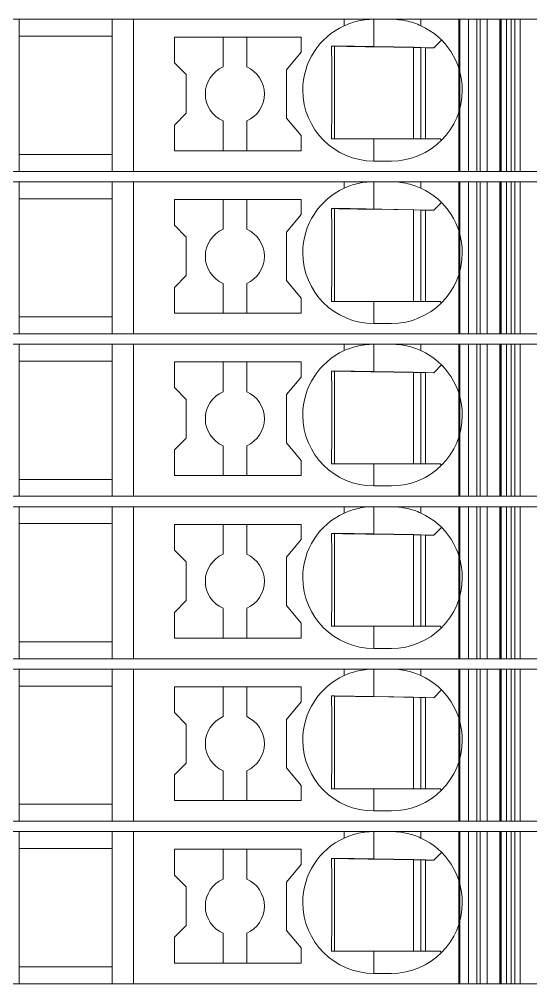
# Model space of a CAD drawing. Header units: millimetres. Extents: x 0 to 1680, y 0 to 1188.
# Drawn here: x 877.05 to 894.37, y 335.85 to 368.5 of the extents above; entities that cross this region are included whole.
import ezdxf
from ezdxf.enums import TextEntityAlignment as Align

# ---------------------------------------------------------------- set-up
doc = ezdxf.new("R2010")
doc.units = ezdxf.units.MM
for name, color, linetype, lineweight in [('EPLAN309', 5, 'Continuous', 5), ('EPLAN493', 5, 'Continuous', 5), ('MAIN-1', 7, 'Continuous', 5), ('MAIN-2', 7, 'Continuous', 5)]:
    doc.layers.add(name, color=color, linetype=linetype, lineweight=lineweight)
doc.styles.add('Tahoma', font='')
doc.styles.get('Tahoma').set_extended_font_data('Tahoma')

# ---------------------------------------------------------------- blocks, each defined once
blk = doc.blocks.new('EPLSYM_LibrarySPECIAL_Symbol12_Variant0_Placement8_6')
at = {"layer": 'EPLAN309', "lineweight": 13, "ltscale": 16}
blk.add_lwpolyline([(0, -5.15), (68.15, -5.15), (68.15, 0), (0, 0)], close=True, dxfattribs=at)
at = {"layer": 'EPLAN493', "color": 5, "style": 'Tahoma'}
blk.add_attdef('17_20450', text='', height=2.3478, dxfattribs=at).set_placement((0, -21.83478), align=Align.MIDDLE_RIGHT)
blk = doc.blocks.new('EPLSYM_LibrarySPECIAL_Symbol12_Variant0_Placement8_7')
at = {"layer": 'EPLAN309', "lineweight": 13, "ltscale": 16}
blk.add_lwpolyline([(0, -5.15), (68.15, -5.15), (68.15, 0), (0, 0)], close=True, dxfattribs=at)
at = {"layer": 'EPLAN493', "color": 5, "style": 'Tahoma'}
blk.add_attdef('17_20450', text='', height=2.3478, dxfattribs=at).set_placement((0, -21.83478), align=Align.MIDDLE_RIGHT)
blk = doc.blocks.new('EPLSYM_LibrarySPECIAL_Symbol12_Variant0_Placement8_8')
at = {"layer": 'EPLAN309', "lineweight": 13, "ltscale": 16}
blk.add_lwpolyline([(0, -5.15), (68.15, -5.15), (68.15, 0), (0, 0)], close=True, dxfattribs=at)
at = {"layer": 'EPLAN493', "color": 5, "style": 'Tahoma'}
blk.add_attdef('17_20450', text='', height=2.3478, dxfattribs=at).set_placement((0, -21.83478), align=Align.MIDDLE_RIGHT)
blk = doc.blocks.new('EPLSYM_LibrarySPECIAL_Symbol12_Variant0_Placement8_9')
at = {"layer": 'EPLAN309', "lineweight": 13, "ltscale": 16}
blk.add_lwpolyline([(0, -5.15), (68.15, -5.15), (68.15, 0), (0, 0)], close=True, dxfattribs=at)
at = {"layer": 'EPLAN493', "color": 5, "style": 'Tahoma'}
blk.add_attdef('17_20450', text='', height=2.3478, dxfattribs=at).set_placement((0, -21.83478), align=Align.MIDDLE_RIGHT)
blk = doc.blocks.new('EPLSYM_LibrarySPECIAL_Symbol12_Variant0_Placement8_10')
at = {"layer": 'EPLAN309', "lineweight": 13, "ltscale": 16}
blk.add_lwpolyline([(0, -5.15), (68.15, -5.15), (68.15, 0), (0, 0)], close=True, dxfattribs=at)
at = {"layer": 'EPLAN493', "color": 5, "style": 'Tahoma'}
blk.add_attdef('17_20450', text='', height=2.3478, dxfattribs=at).set_placement((0, -21.83478), align=Align.MIDDLE_RIGHT)
blk = doc.blocks.new('EPLSYM_LibrarySPECIAL_Symbol12_Variant0_Placement8_11')
at = {"layer": 'EPLAN309', "lineweight": 13, "ltscale": 16}
blk.add_lwpolyline([(0, -5.15), (68.15, -5.15), (68.15, 0), (0, 0)], close=True, dxfattribs=at)
at = {"layer": 'EPLAN493', "color": 5, "style": 'Tahoma'}
blk.add_attdef('17_20450', text='', height=2.3478, dxfattribs=at).set_placement((0, -21.83478), align=Align.MIDDLE_RIGHT)

msp = doc.modelspace()

# ---------------------------------------------------------------- linework, layer by layer
at = {"layer": 'MAIN-1'}
for p, q in [((877.05, 368.5), (880.2, 368.5)), ((877.05, 368.5), (877.05, 363.35)), ((880.919, 368.5), (880.2, 368.5)), ((880.2, 363.35), (880.2, 368.5)), ((888.05, 368.5), (880.919, 368.5)), ((880.919, 368.5), (880.919, 363.35)), ((888.05, 368.5), (889.05, 368.5)), ((888.05, 368.282), (888.05, 368.5)), ((888.102, 368.305), (888.05, 368.282)), ((888.156, 368.327), (888.102, 368.305)), ((888.213, 368.349), (888.156, 368.327)), ((888.272, 368.37), (888.213, 368.349)), ((888.333, 368.39), (888.272, 368.37)), ((888.397, 368.409), (888.333, 368.39)), ((888.463, 368.427), (888.397, 368.409)), ((888.531, 368.443), (888.463, 368.427)), ((888.601, 368.458), (888.531, 368.443)), ((888.673, 368.47), (888.601, 368.458)), ((888.746, 368.481), (888.673, 368.47)), ((888.821, 368.489), (888.746, 368.481)), ((888.897, 368.495), (888.821, 368.489)), ((888.973, 368.499), (888.897, 368.495)), ((889.05, 368.5), (888.973, 368.499)), ((889.05, 367.568), (889.05, 368.5)), ((889.05, 368.5), (889.65, 368.5)), ((889.65, 368.5), (889.732, 368.499)), ((890.65, 368.5), (889.65, 368.5)), ((889.732, 368.499), (889.814, 368.494)), ((889.814, 368.494), (889.896, 368.487)), ((889.896, 368.487), (889.975, 368.478)), ((889.975, 368.478), (890.053, 368.466)), ((890.053, 368.466), (890.13, 368.452)), ((890.13, 368.452), (890.204, 368.435)), ((890.204, 368.435), (890.275, 368.417)), ((890.275, 368.417), (890.345, 368.397)), ((890.345, 368.397), (890.411, 368.376)), ((890.411, 368.376), (890.475, 368.354)), ((890.475, 368.354), (890.536, 368.331)), ((890.536, 368.331), (890.594, 368.306)), ((890.594, 368.306), (890.65, 368.282)), ((890.65, 368.5), (893.704, 368.5)), ((890.65, 368.282), (890.65, 368.5)), ((893.832, 368.5), (893.704, 368.5)), ((893.704, 363.35), (893.704, 368.5)), ((893.832, 368.5), (894.367, 368.5)), ((893.832, 363.35), (893.832, 368.5)), ((877.05, 367.925), (880.2, 367.925)), ((882.3, 367.9), (882.3, 367.029)), ((882.3, 367.9), (886.6, 367.9)), ((883.95, 367.9), (883.95, 366.892)), ((884.75, 366.892), (884.75, 367.9)), ((886.6, 367.389), (886.6, 367.9)), ((891.083, 367.533), (891.347, 367.797)), ((886.1, 366.793), (886.6, 367.389)), ((887.624, 367.592), (887.625, 367.522)), ((887.685, 367.591), (887.624, 367.592)), ((887.625, 367.522), (887.625, 367.45)), ((887.625, 367.45), (887.626, 367.377)), ((887.626, 367.377), (887.627, 367.303)), ((887.746, 367.59), (887.685, 367.591)), ((887.721, 367.591), (887.721, 364.45)), ((887.809, 367.589), (887.746, 367.59)), ((887.873, 367.588), (887.809, 367.589)), ((887.937, 367.587), (887.873, 367.588)), ((888.003, 367.586), (887.937, 367.587)), ((888.071, 367.585), (888.003, 367.586)), ((888.14, 367.584), (888.071, 367.585)), ((888.21, 367.582), (888.14, 367.584)), ((888.283, 367.581), (888.21, 367.582)), ((888.358, 367.58), (888.283, 367.581)), ((888.435, 367.579), (888.358, 367.58)), ((888.514, 367.577), (888.435, 367.579)), ((888.597, 367.576), (888.514, 367.577)), ((888.682, 367.575), (888.597, 367.576)), ((888.771, 367.573), (888.682, 367.575)), ((888.862, 367.571), (888.771, 367.573)), ((888.955, 367.57), (888.862, 367.571)), ((889.05, 367.568), (888.955, 367.57)), ((889.05, 367.568), (891.083, 367.533)), ((890.4, 367.545), (890.4, 364.45)), ((890.65, 364.45), (890.65, 367.54)), ((890.8, 367.538), (890.8, 364.45)), ((882.7, 366.629), (882.3, 367.029)), ((887.627, 367.303), (887.628, 367.227)), ((887.628, 367.227), (887.628, 367.149)), ((887.628, 367.149), (887.629, 367.07)), ((887.629, 367.07), (887.63, 366.988)), ((887.63, 366.988), (887.63, 366.904)), ((886.1, 366.793), (886.1, 365.157)), ((887.63, 366.904), (887.631, 366.817)), ((887.631, 366.817), (887.631, 366.726)), ((887.631, 366.726), (887.632, 366.632)), ((882.7, 366.629), (882.7, 365.321)), ((887.632, 366.632), (887.633, 366.534)), ((887.633, 366.534), (887.633, 366.431)), ((887.633, 366.431), (887.633, 366.324)), ((887.633, 366.324), (887.633, 366.213)), ((887.633, 366.213), (887.634, 366.1)), ((887.634, 366.1), (887.633, 365.979)), ((887.633, 365.747), (887.632, 365.638)), ((887.633, 365.979), (887.633, 365.861)), ((887.633, 365.861), (887.633, 365.747)), ((887.632, 365.534), (887.631, 365.434)), ((887.631, 365.434), (887.631, 365.339)), ((887.632, 365.638), (887.632, 365.534)), ((882.7, 365.321), (882.3, 364.921)), ((883.95, 365.058), (883.95, 364.05)), ((884.75, 365.058), (884.75, 364.05)), ((886.1, 365.157), (886.6, 364.561)), ((887.629, 365.159), (887.628, 365.073)), ((887.628, 365.073), (887.628, 364.99)), ((887.63, 365.248), (887.629, 365.159)), ((887.631, 365.339), (887.63, 365.248)), ((882.3, 364.921), (882.3, 364.05)), ((887.625, 364.75), (887.624, 364.674)), ((887.626, 364.829), (887.625, 364.75)), ((887.627, 364.908), (887.626, 364.829)), ((887.628, 364.99), (887.627, 364.908)), ((886.6, 364.05), (886.6, 364.561)), ((887.623, 364.524), (887.622, 364.45)), ((887.622, 364.45), (887.683, 364.45)), ((887.624, 364.598), (887.623, 364.524)), ((887.624, 364.674), (887.624, 364.598)), ((887.683, 364.45), (887.746, 364.45)), ((887.746, 364.45), (887.809, 364.45)), ((887.809, 364.45), (887.873, 364.45)), ((887.873, 364.45), (887.939, 364.45)), ((887.939, 364.45), (888.005, 364.45)), ((888.005, 364.45), (888.074, 364.45)), ((888.074, 364.45), (888.144, 364.45)), ((888.144, 364.45), (888.215, 364.45)), ((888.215, 364.45), (888.289, 364.45)), ((888.289, 364.45), (888.364, 364.45)), ((888.364, 364.45), (888.442, 364.45)), ((888.442, 364.45), (888.522, 364.45)), ((888.522, 364.45), (888.605, 364.45)), ((888.605, 364.45), (888.69, 364.45)), ((888.69, 364.45), (888.778, 364.45)), ((888.778, 364.45), (888.867, 364.45)), ((888.867, 364.45), (888.958, 364.45)), ((888.958, 364.45), (889.05, 364.45)), ((889.05, 364.45), (891.3, 364.45)), ((889.05, 364.45), (889.05, 363.7)), ((891.347, 364.403), (891.3, 364.45)), ((886.6, 364.05), (882.3, 364.05)), ((877.05, 363.925), (880.2, 363.925)), ((889.65, 363.7), (889.05, 363.7)), ((877.05, 363.35), (880.2, 363.35)), ((880.919, 363.35), (880.2, 363.35)), ((880.919, 363.35), (893.704, 363.35)), ((892.544, 363.35), (892.544, 363.35)), ((892.65, 363.35), (892.65, 363.35)), ((893.832, 363.35), (893.704, 363.35)), ((893.832, 363.35), (894.367, 363.35)), ((877.05, 363), (880.2, 363)), ((877.05, 363), (877.05, 357.85)), ((880.919, 363), (880.2, 363)), ((880.2, 357.85), (880.2, 363)), ((888.05, 363), (880.919, 363)), ((880.919, 363), (880.919, 357.85)), ((888.05, 363), (889.05, 363)), ((888.05, 362.782), (888.05, 363)), ((888.102, 362.805), (888.05, 362.782)), ((888.156, 362.827), (888.102, 362.805)), ((888.213, 362.849), (888.156, 362.827)), ((888.272, 362.87), (888.213, 362.849)), ((888.333, 362.89), (888.272, 362.87)), ((888.397, 362.909), (888.333, 362.89)), ((888.463, 362.927), (888.397, 362.909)), ((888.531, 362.943), (888.463, 362.927)), ((888.601, 362.958), (888.531, 362.943)), ((888.673, 362.97), (888.601, 362.958)), ((888.746, 362.981), (888.673, 362.97)), ((888.821, 362.989), (888.746, 362.981)), ((888.897, 362.995), (888.821, 362.989)), ((888.973, 362.999), (888.897, 362.995)), ((889.05, 363), (888.973, 362.999)), ((889.05, 362.068), (889.05, 363)), ((889.05, 363), (889.65, 363)), ((889.65, 363), (889.732, 362.999)), ((890.65, 363), (889.65, 363)), ((889.732, 362.999), (889.814, 362.994)), ((889.814, 362.994), (889.896, 362.987)), ((889.896, 362.987), (889.975, 362.978)), ((889.975, 362.978), (890.053, 362.966)), ((890.053, 362.966), (890.13, 362.952)), ((890.13, 362.952), (890.204, 362.935)), ((890.204, 362.935), (890.275, 362.917)), ((890.275, 362.917), (890.345, 362.897)), ((890.345, 362.897), (890.411, 362.876)), ((890.411, 362.876), (890.475, 362.854)), ((890.475, 362.854), (890.536, 362.831)), ((890.536, 362.831), (890.594, 362.806)), ((890.594, 362.806), (890.65, 362.782)), ((890.65, 363), (893.704, 363)), ((890.65, 362.782), (890.65, 363)), ((893.832, 363), (893.704, 363)), ((893.704, 357.85), (893.704, 363)), ((893.832, 363), (894.367, 363)), ((893.832, 357.85), (893.832, 363)), ((877.05, 362.425), (880.2, 362.425)), ((882.3, 362.4), (882.3, 361.529)), ((882.3, 362.4), (886.6, 362.4)), ((883.95, 362.4), (883.95, 361.392)), ((884.75, 361.392), (884.75, 362.4)), ((886.6, 361.889), (886.6, 362.4)), ((887.624, 362.092), (887.625, 362.022)), ((887.685, 362.091), (887.624, 362.092)), ((887.746, 362.09), (887.685, 362.091)), ((887.721, 362.091), (887.721, 358.95)), ((887.809, 362.089), (887.746, 362.09)), ((887.873, 362.088), (887.809, 362.089)), ((891.083, 362.033), (891.347, 362.297)), ((886.1, 361.293), (886.6, 361.889)), ((887.625, 362.022), (887.625, 361.95)), ((887.625, 361.95), (887.626, 361.877)), ((887.626, 361.877), (887.627, 361.803)), ((887.627, 361.803), (887.628, 361.727)), ((887.937, 362.087), (887.873, 362.088)), ((888.003, 362.086), (887.937, 362.087)), ((888.071, 362.085), (888.003, 362.086)), ((888.14, 362.084), (888.071, 362.085)), ((888.21, 362.082), (888.14, 362.084)), ((888.283, 362.081), (888.21, 362.082)), ((888.358, 362.08), (888.283, 362.081)), ((888.435, 362.079), (888.358, 362.08)), ((888.514, 362.077), (888.435, 362.079)), ((888.597, 362.076), (888.514, 362.077)), ((888.682, 362.075), (888.597, 362.076)), ((888.771, 362.073), (888.682, 362.075)), ((888.862, 362.071), (888.771, 362.073)), ((888.955, 362.07), (888.862, 362.071)), ((889.05, 362.068), (888.955, 362.07)), ((889.05, 362.068), (891.083, 362.033)), ((890.4, 362.045), (890.4, 358.95)), ((890.65, 358.95), (890.65, 362.04)), ((890.8, 362.038), (890.8, 358.95)), ((882.7, 361.129), (882.3, 361.529)), ((887.628, 361.727), (887.628, 361.649)), ((887.628, 361.649), (887.629, 361.57)), ((887.629, 361.57), (887.63, 361.488)), ((887.63, 361.488), (887.63, 361.404)), ((882.7, 361.129), (882.7, 359.821)), ((886.1, 361.293), (886.1, 359.657)), ((887.63, 361.404), (887.631, 361.317)), ((887.631, 361.317), (887.631, 361.226)), ((887.631, 361.226), (887.632, 361.132)), ((887.632, 361.132), (887.633, 361.034)), ((887.633, 361.034), (887.633, 360.931)), ((887.633, 360.931), (887.633, 360.824)), ((887.633, 360.824), (887.633, 360.713)), ((887.633, 360.713), (887.634, 360.6)), ((887.634, 360.6), (887.633, 360.479)), ((887.633, 360.479), (887.633, 360.361)), ((887.633, 360.247), (887.632, 360.138)), ((887.632, 360.138), (887.632, 360.034)), ((887.633, 360.361), (887.633, 360.247)), ((882.7, 359.821), (882.3, 359.421)), ((887.631, 359.839), (887.63, 359.748)), ((887.632, 360.034), (887.631, 359.934)), ((887.631, 359.934), (887.631, 359.839)), ((883.95, 359.558), (883.95, 358.55)), ((884.75, 359.558), (884.75, 358.55)), ((886.1, 359.657), (886.6, 359.061)), ((887.628, 359.49), (887.627, 359.408)), ((887.629, 359.659), (887.628, 359.573)), ((887.628, 359.573), (887.628, 359.49)), ((887.63, 359.748), (887.629, 359.659)), ((882.3, 359.421), (882.3, 358.55)), ((887.625, 359.25), (887.624, 359.174)), ((887.624, 359.174), (887.624, 359.098)), ((887.626, 359.329), (887.625, 359.25)), ((887.627, 359.408), (887.626, 359.329)), ((886.6, 358.55), (886.6, 359.061)), ((887.623, 359.024), (887.622, 358.95)), ((887.622, 358.95), (887.683, 358.95)), ((887.624, 359.098), (887.623, 359.024)), ((887.683, 358.95), (887.746, 358.95)), ((887.746, 358.95), (887.809, 358.95)), ((887.809, 358.95), (887.873, 358.95)), ((887.873, 358.95), (887.939, 358.95)), ((887.939, 358.95), (888.005, 358.95)), ((888.005, 358.95), (888.074, 358.95)), ((888.074, 358.95), (888.144, 358.95)), ((888.144, 358.95), (888.215, 358.95)), ((888.215, 358.95), (888.289, 358.95)), ((888.289, 358.95), (888.364, 358.95)), ((888.364, 358.95), (888.442, 358.95)), ((888.442, 358.95), (888.522, 358.95)), ((888.522, 358.95), (888.605, 358.95)), ((888.605, 358.95), (888.69, 358.95)), ((888.69, 358.95), (888.778, 358.95)), ((888.778, 358.95), (888.867, 358.95)), ((888.867, 358.95), (888.958, 358.95)), ((888.958, 358.95), (889.05, 358.95)), ((889.05, 358.95), (891.3, 358.95)), ((889.05, 358.95), (889.05, 358.2)), ((891.347, 358.903), (891.3, 358.95)), ((886.6, 358.55), (882.3, 358.55)), ((877.05, 358.425), (880.2, 358.425)), ((889.65, 358.2), (889.05, 358.2)), ((877.05, 357.85), (880.2, 357.85)), ((880.919, 357.85), (880.2, 357.85)), ((880.919, 357.85), (893.704, 357.85)), ((892.544, 357.85), (892.544, 357.85)), ((892.65, 357.85), (892.65, 357.85)), ((893.832, 357.85), (893.704, 357.85)), ((893.832, 357.85), (894.367, 357.85)), ((877.05, 357.5), (880.2, 357.5)), ((877.05, 357.5), (877.05, 352.35)), ((880.919, 357.5), (880.2, 357.5)), ((880.2, 352.35), (880.2, 357.5)), ((888.05, 357.5), (880.919, 357.5)), ((880.919, 357.5), (880.919, 352.35)), ((888.05, 357.5), (889.05, 357.5)), ((888.05, 357.282), (888.05, 357.5)), ((888.102, 357.305), (888.05, 357.282)), ((888.156, 357.327), (888.102, 357.305)), ((888.213, 357.349), (888.156, 357.327)), ((888.272, 357.37), (888.213, 357.349)), ((888.333, 357.39), (888.272, 357.37)), ((888.397, 357.409), (888.333, 357.39)), ((888.463, 357.427), (888.397, 357.409)), ((888.531, 357.443), (888.463, 357.427)), ((888.601, 357.458), (888.531, 357.443)), ((888.673, 357.47), (888.601, 357.458)), ((888.746, 357.481), (888.673, 357.47)), ((888.821, 357.489), (888.746, 357.481)), ((888.897, 357.495), (888.821, 357.489)), ((888.973, 357.499), (888.897, 357.495)), ((889.05, 357.5), (888.973, 357.499)), ((889.05, 356.568), (889.05, 357.5)), ((889.05, 357.5), (889.65, 357.5)), ((889.65, 357.5), (889.732, 357.499)), ((890.65, 357.5), (889.65, 357.5)), ((889.732, 357.499), (889.814, 357.494)), ((889.814, 357.494), (889.896, 357.487)), ((889.896, 357.487), (889.975, 357.478)), ((889.975, 357.478), (890.053, 357.466)), ((890.053, 357.466), (890.13, 357.452)), ((890.13, 357.452), (890.204, 357.435)), ((890.204, 357.435), (890.275, 357.417)), ((890.275, 357.417), (890.345, 357.397)), ((890.345, 357.397), (890.411, 357.376)), ((890.411, 357.376), (890.475, 357.354)), ((890.475, 357.354), (890.536, 357.331)), ((890.536, 357.331), (890.594, 357.306)), ((890.594, 357.306), (890.65, 357.282)), ((890.65, 357.5), (893.704, 357.5)), ((890.65, 357.282), (890.65, 357.5)), ((893.832, 357.5), (893.704, 357.5)), ((893.704, 352.35), (893.704, 357.5)), ((893.832, 357.5), (894.367, 357.5)), ((893.832, 352.35), (893.832, 357.5)), ((877.05, 356.925), (880.2, 356.925)), ((882.3, 356.9), (882.3, 356.029)), ((882.3, 356.9), (886.6, 356.9)), ((883.95, 356.9), (883.95, 355.892)), ((884.75, 355.892), (884.75, 356.9)), ((886.6, 356.389), (886.6, 356.9)), ((887.624, 356.592), (887.625, 356.522)), ((887.685, 356.591), (887.624, 356.592)), ((887.746, 356.59), (887.685, 356.591)), ((887.721, 356.591), (887.721, 353.45)), ((887.809, 356.589), (887.746, 356.59)), ((887.873, 356.588), (887.809, 356.589)), ((887.937, 356.587), (887.873, 356.588)), ((888.003, 356.586), (887.937, 356.587)), ((888.071, 356.585), (888.003, 356.586)), ((888.14, 356.584), (888.071, 356.585)), ((888.21, 356.582), (888.14, 356.584)), ((888.283, 356.581), (888.21, 356.582)), ((888.358, 356.58), (888.283, 356.581)), ((888.435, 356.579), (888.358, 356.58)), ((888.514, 356.577), (888.435, 356.579)), ((888.597, 356.576), (888.514, 356.577)), ((888.682, 356.575), (888.597, 356.576)), ((888.771, 356.573), (888.682, 356.575)), ((888.862, 356.571), (888.771, 356.573)), ((888.955, 356.57), (888.862, 356.571)), ((889.05, 356.568), (888.955, 356.57)), ((889.05, 356.568), (891.083, 356.533)), ((890.4, 356.545), (890.4, 353.45)), ((890.65, 353.45), (890.65, 356.54)), ((891.083, 356.533), (891.347, 356.797)), ((886.1, 355.793), (886.6, 356.389)), ((887.625, 356.522), (887.625, 356.45)), ((887.625, 356.45), (887.626, 356.377)), ((887.626, 356.377), (887.627, 356.303)), ((887.627, 356.303), (887.628, 356.227)), ((887.628, 356.227), (887.628, 356.149)), ((890.8, 356.538), (890.8, 353.45)), ((882.7, 355.629), (882.3, 356.029)), ((887.628, 356.149), (887.629, 356.07)), ((887.629, 356.07), (887.63, 355.988)), ((887.63, 355.988), (887.63, 355.904)), ((887.63, 355.904), (887.631, 355.817)), ((882.7, 355.629), (882.7, 354.321)), ((886.1, 355.793), (886.1, 354.157)), ((887.631, 355.817), (887.631, 355.726)), ((887.631, 355.726), (887.632, 355.632)), ((887.632, 355.632), (887.633, 355.534)), ((887.633, 355.534), (887.633, 355.431)), ((887.633, 355.431), (887.633, 355.324)), ((887.633, 355.324), (887.633, 355.213)), ((887.633, 355.213), (887.634, 355.1)), ((887.634, 355.1), (887.633, 354.979)), ((887.633, 354.979), (887.633, 354.861)), ((887.633, 354.747), (887.632, 354.638)), ((887.632, 354.638), (887.632, 354.534)), ((887.633, 354.861), (887.633, 354.747)), ((882.7, 354.321), (882.3, 353.921)), ((887.631, 354.339), (887.63, 354.248)), ((887.632, 354.534), (887.631, 354.434)), ((887.631, 354.434), (887.631, 354.339)), ((883.95, 354.058), (883.95, 353.05)), ((884.75, 354.058), (884.75, 353.05)), ((886.1, 354.157), (886.6, 353.561)), ((887.628, 353.99), (887.627, 353.908)), ((887.629, 354.159), (887.628, 354.073)), ((887.628, 354.073), (887.628, 353.99)), ((887.63, 354.248), (887.629, 354.159)), ((882.3, 353.921), (882.3, 353.05)), ((887.625, 353.75), (887.624, 353.674)), ((887.624, 353.674), (887.624, 353.598)), ((887.626, 353.829), (887.625, 353.75)), ((887.627, 353.908), (887.626, 353.829)), ((886.6, 353.05), (886.6, 353.561)), ((887.623, 353.524), (887.622, 353.45)), ((887.622, 353.45), (887.683, 353.45)), ((887.624, 353.598), (887.623, 353.524)), ((887.683, 353.45), (887.746, 353.45)), ((887.746, 353.45), (887.809, 353.45)), ((887.809, 353.45), (887.873, 353.45)), ((887.873, 353.45), (887.939, 353.45)), ((887.939, 353.45), (888.005, 353.45)), ((888.005, 353.45), (888.074, 353.45)), ((888.074, 353.45), (888.144, 353.45)), ((888.144, 353.45), (888.215, 353.45)), ((888.215, 353.45), (888.289, 353.45)), ((888.289, 353.45), (888.364, 353.45)), ((888.364, 353.45), (888.442, 353.45)), ((888.442, 353.45), (888.522, 353.45)), ((888.522, 353.45), (888.605, 353.45)), ((888.605, 353.45), (888.69, 353.45)), ((888.69, 353.45), (888.778, 353.45)), ((888.778, 353.45), (888.867, 353.45)), ((888.867, 353.45), (888.958, 353.45)), ((888.958, 353.45), (889.05, 353.45)), ((889.05, 353.45), (891.3, 353.45)), ((889.05, 353.45), (889.05, 352.7)), ((891.347, 353.403), (891.3, 353.45)), ((886.6, 353.05), (882.3, 353.05)), ((877.05, 352.925), (880.2, 352.925)), ((889.65, 352.7), (889.05, 352.7)), ((877.05, 352.35), (880.2, 352.35)), ((880.919, 352.35), (880.2, 352.35)), ((880.919, 352.35), (893.704, 352.35)), ((892.544, 352.35), (892.544, 352.35)), ((892.65, 352.35), (892.65, 352.35)), ((893.832, 352.35), (893.704, 352.35)), ((893.832, 352.35), (894.367, 352.35)), ((877.05, 352), (880.2, 352)), ((877.05, 352), (877.05, 346.85)), ((880.919, 352), (880.2, 352)), ((880.2, 346.85), (880.2, 352)), ((888.05, 352), (880.919, 352)), ((880.919, 352), (880.919, 346.85)), ((888.05, 352), (889.05, 352)), ((888.05, 351.782), (888.05, 352)), ((888.673, 351.97), (888.601, 351.958)), ((888.746, 351.981), (888.673, 351.97)), ((888.821, 351.989), (888.746, 351.981)), ((888.897, 351.995), (888.821, 351.989)), ((888.973, 351.999), (888.897, 351.995)), ((889.05, 352), (888.973, 351.999)), ((889.05, 351.068), (889.05, 352)), ((889.05, 352), (889.65, 352)), ((889.65, 352), (889.732, 351.999)), ((890.65, 352), (889.65, 352)), ((889.732, 351.999), (889.814, 351.994)), ((889.814, 351.994), (889.896, 351.987)), ((889.896, 351.987), (889.975, 351.978)), ((889.975, 351.978), (890.053, 351.966)), ((890.65, 352), (893.704, 352)), ((890.65, 351.782), (890.65, 352)), ((893.832, 352), (893.704, 352)), ((893.704, 346.85), (893.704, 352)), ((893.832, 352), (894.367, 352)), ((893.832, 346.85), (893.832, 352)), ((888.102, 351.805), (888.05, 351.782)), ((888.156, 351.827), (888.102, 351.805)), ((888.213, 351.849), (888.156, 351.827)), ((888.272, 351.87), (888.213, 351.849)), ((888.333, 351.89), (888.272, 351.87)), ((888.397, 351.909), (888.333, 351.89)), ((888.463, 351.927), (888.397, 351.909)), ((888.531, 351.943), (888.463, 351.927)), ((888.601, 351.958), (888.531, 351.943)), ((890.053, 351.966), (890.13, 351.952)), ((890.13, 351.952), (890.204, 351.935)), ((890.204, 351.935), (890.275, 351.917)), ((890.275, 351.917), (890.345, 351.897)), ((890.345, 351.897), (890.411, 351.876)), ((890.411, 351.876), (890.475, 351.854)), ((890.475, 351.854), (890.536, 351.831)), ((890.536, 351.831), (890.594, 351.806)), ((890.594, 351.806), (890.65, 351.782)), ((877.05, 351.425), (880.2, 351.425)), ((882.3, 351.4), (882.3, 350.529)), ((882.3, 351.4), (886.6, 351.4)), ((883.95, 351.4), (883.95, 350.392)), ((884.75, 350.392), (884.75, 351.4)), ((886.6, 350.889), (886.6, 351.4)), ((887.624, 351.092), (887.625, 351.022)), ((887.685, 351.091), (887.624, 351.092)), ((887.625, 351.022), (887.625, 350.95)), ((887.746, 351.09), (887.685, 351.091)), ((887.721, 351.091), (887.721, 347.95)), ((887.809, 351.089), (887.746, 351.09)), ((887.873, 351.088), (887.809, 351.089)), ((887.937, 351.087), (887.873, 351.088)), ((888.003, 351.086), (887.937, 351.087)), ((888.071, 351.085), (888.003, 351.086)), ((888.14, 351.084), (888.071, 351.085)), ((888.21, 351.082), (888.14, 351.084)), ((888.283, 351.081), (888.21, 351.082)), ((888.358, 351.08), (888.283, 351.081)), ((888.435, 351.079), (888.358, 351.08)), ((888.514, 351.077), (888.435, 351.079)), ((888.597, 351.076), (888.514, 351.077)), ((888.682, 351.075), (888.597, 351.076)), ((888.771, 351.073), (888.682, 351.075)), ((888.862, 351.071), (888.771, 351.073)), ((888.955, 351.07), (888.862, 351.071)), ((889.05, 351.068), (888.955, 351.07)), ((889.05, 351.068), (891.083, 351.033)), ((890.4, 351.045), (890.4, 347.95)), ((890.65, 347.95), (890.65, 351.04)), ((890.8, 351.038), (890.8, 347.95)), ((891.083, 351.033), (891.347, 351.297)), ((886.1, 350.293), (886.6, 350.889)), ((887.625, 350.95), (887.626, 350.877)), ((887.626, 350.877), (887.627, 350.803)), ((887.627, 350.803), (887.628, 350.727)), ((887.628, 350.727), (887.628, 350.649)), ((882.7, 350.129), (882.3, 350.529)), ((887.628, 350.649), (887.629, 350.57)), ((887.629, 350.57), (887.63, 350.488)), ((887.63, 350.488), (887.63, 350.404)), ((887.63, 350.404), (887.631, 350.317)), ((882.7, 350.129), (882.7, 348.821)), ((886.1, 350.293), (886.1, 348.657)), ((887.631, 350.317), (887.631, 350.226)), ((887.631, 350.226), (887.632, 350.132)), ((887.632, 350.132), (887.633, 350.034)), ((887.633, 350.034), (887.633, 349.931)), ((887.633, 349.931), (887.633, 349.824)), ((887.633, 349.824), (887.633, 349.713)), ((887.633, 349.713), (887.634, 349.6)), ((887.634, 349.6), (887.633, 349.479)), ((887.633, 349.479), (887.633, 349.361)), ((887.633, 349.361), (887.633, 349.247)), ((887.632, 349.034), (887.631, 348.934)), ((887.633, 349.247), (887.632, 349.138)), ((887.632, 349.138), (887.632, 349.034)), ((882.7, 348.821), (882.3, 348.421)), ((887.63, 348.748), (887.629, 348.659)), ((887.631, 348.839), (887.63, 348.748)), ((887.631, 348.934), (887.631, 348.839)), ((882.3, 348.421), (882.3, 347.55)), ((883.95, 348.558), (883.95, 347.55)), ((884.75, 348.558), (884.75, 347.55)), ((886.1, 348.657), (886.6, 348.061)), ((887.627, 348.408), (887.626, 348.329)), ((887.628, 348.49), (887.627, 348.408)), ((887.629, 348.659), (887.628, 348.573)), ((887.628, 348.573), (887.628, 348.49)), ((886.6, 347.55), (886.6, 348.061)), ((887.624, 348.098), (887.623, 348.024)), ((887.625, 348.25), (887.624, 348.174)), ((887.624, 348.174), (887.624, 348.098)), ((887.626, 348.329), (887.625, 348.25)), ((887.623, 348.024), (887.622, 347.95)), ((887.622, 347.95), (887.683, 347.95)), ((887.683, 347.95), (887.746, 347.95)), ((887.746, 347.95), (887.809, 347.95)), ((887.809, 347.95), (887.873, 347.95)), ((887.873, 347.95), (887.939, 347.95)), ((887.939, 347.95), (888.005, 347.95)), ((888.005, 347.95), (888.074, 347.95)), ((888.074, 347.95), (888.144, 347.95)), ((888.144, 347.95), (888.215, 347.95)), ((888.215, 347.95), (888.289, 347.95)), ((888.289, 347.95), (888.364, 347.95)), ((888.364, 347.95), (888.442, 347.95)), ((888.442, 347.95), (888.522, 347.95)), ((888.522, 347.95), (888.605, 347.95)), ((888.605, 347.95), (888.69, 347.95)), ((888.69, 347.95), (888.778, 347.95)), ((888.778, 347.95), (888.867, 347.95)), ((888.867, 347.95), (888.958, 347.95)), ((888.958, 347.95), (889.05, 347.95)), ((889.05, 347.95), (891.3, 347.95)), ((889.05, 347.95), (889.05, 347.2)), ((891.347, 347.903), (891.3, 347.95)), ((877.05, 347.425), (880.2, 347.425)), ((886.6, 347.55), (882.3, 347.55)), ((889.65, 347.2), (889.05, 347.2)), ((877.05, 346.85), (880.2, 346.85)), ((880.919, 346.85), (880.2, 346.85)), ((880.919, 346.85), (893.704, 346.85)), ((892.544, 346.85), (892.544, 346.85)), ((892.65, 346.85), (892.65, 346.85)), ((893.832, 346.85), (893.704, 346.85)), ((893.832, 346.85), (894.367, 346.85)), ((877.05, 346.5), (880.2, 346.5)), ((877.05, 346.5), (877.05, 341.35)), ((880.919, 346.5), (880.2, 346.5)), ((880.2, 341.35), (880.2, 346.5)), ((888.05, 346.5), (880.919, 346.5)), ((880.919, 346.5), (880.919, 341.35)), ((888.05, 346.5), (889.05, 346.5)), ((888.05, 346.282), (888.05, 346.5)), ((888.463, 346.427), (888.397, 346.409)), ((888.531, 346.443), (888.463, 346.427)), ((888.601, 346.458), (888.531, 346.443)), ((888.673, 346.47), (888.601, 346.458)), ((888.746, 346.481), (888.673, 346.47)), ((888.821, 346.489), (888.746, 346.481)), ((888.897, 346.495), (888.821, 346.489)), ((888.973, 346.499), (888.897, 346.495)), ((889.05, 346.5), (888.973, 346.499)), ((889.05, 345.568), (889.05, 346.5)), ((889.05, 346.5), (889.65, 346.5)), ((889.65, 346.5), (889.732, 346.499)), ((890.65, 346.5), (889.65, 346.5)), ((889.732, 346.499), (889.814, 346.494)), ((889.814, 346.494), (889.896, 346.487)), ((889.896, 346.487), (889.975, 346.478)), ((889.975, 346.478), (890.053, 346.466)), ((890.053, 346.466), (890.13, 346.452)), ((890.13, 346.452), (890.204, 346.435)), ((890.204, 346.435), (890.275, 346.417)), ((890.275, 346.417), (890.345, 346.397)), ((890.65, 346.5), (893.704, 346.5)), ((890.65, 346.282), (890.65, 346.5)), ((893.832, 346.5), (893.704, 346.5)), ((893.704, 341.35), (893.704, 346.5)), ((893.832, 346.5), (894.367, 346.5)), ((893.832, 341.35), (893.832, 346.5)), ((888.102, 346.305), (888.05, 346.282)), ((888.156, 346.327), (888.102, 346.305)), ((888.213, 346.349), (888.156, 346.327)), ((888.272, 346.37), (888.213, 346.349)), ((888.333, 346.39), (888.272, 346.37)), ((888.397, 346.409), (888.333, 346.39)), ((890.345, 346.397), (890.411, 346.376)), ((890.411, 346.376), (890.475, 346.354)), ((890.475, 346.354), (890.536, 346.331)), ((890.536, 346.331), (890.594, 346.306)), ((890.594, 346.306), (890.65, 346.282)), ((877.05, 345.925), (880.2, 345.925)), ((882.3, 345.9), (882.3, 345.029)), ((882.3, 345.9), (886.6, 345.9)), ((883.95, 345.9), (883.95, 344.892)), ((884.75, 344.892), (884.75, 345.9)), ((886.6, 345.389), (886.6, 345.9)), ((891.083, 345.533), (891.347, 345.797)), ((887.624, 345.592), (887.625, 345.522)), ((887.685, 345.591), (887.624, 345.592)), ((887.625, 345.522), (887.625, 345.45)), ((887.625, 345.45), (887.626, 345.377)), ((887.746, 345.59), (887.685, 345.591)), ((887.721, 345.591), (887.721, 342.45)), ((887.809, 345.589), (887.746, 345.59)), ((887.873, 345.588), (887.809, 345.589)), ((887.937, 345.587), (887.873, 345.588)), ((888.003, 345.586), (887.937, 345.587)), ((888.071, 345.585), (888.003, 345.586)), ((888.14, 345.584), (888.071, 345.585)), ((888.21, 345.582), (888.14, 345.584)), ((888.283, 345.581), (888.21, 345.582)), ((888.358, 345.58), (888.283, 345.581)), ((888.435, 345.579), (888.358, 345.58)), ((888.514, 345.577), (888.435, 345.579)), ((888.597, 345.576), (888.514, 345.577)), ((888.682, 345.575), (888.597, 345.576)), ((888.771, 345.573), (888.682, 345.575)), ((888.862, 345.571), (888.771, 345.573)), ((888.955, 345.57), (888.862, 345.571)), ((889.05, 345.568), (888.955, 345.57)), ((889.05, 345.568), (891.083, 345.533)), ((890.4, 345.545), (890.4, 342.45)), ((890.65, 342.45), (890.65, 345.54)), ((890.8, 345.538), (890.8, 342.45)), ((886.1, 344.793), (886.6, 345.389)), ((887.626, 345.377), (887.627, 345.303)), ((887.627, 345.303), (887.628, 345.227)), ((887.628, 345.227), (887.628, 345.149)), ((887.628, 345.149), (887.629, 345.07)), ((882.7, 344.629), (882.3, 345.029)), ((886.1, 344.793), (886.1, 343.157)), ((887.629, 345.07), (887.63, 344.988)), ((887.63, 344.988), (887.63, 344.904)), ((887.63, 344.904), (887.631, 344.817)), ((887.631, 344.817), (887.631, 344.726)), ((882.7, 344.629), (882.7, 343.321)), ((887.631, 344.726), (887.632, 344.632)), ((887.632, 344.632), (887.633, 344.534)), ((887.633, 344.534), (887.633, 344.431)), ((887.633, 344.431), (887.633, 344.324)), ((887.633, 344.324), (887.633, 344.213)), ((887.633, 344.213), (887.634, 344.1)), ((887.634, 344.1), (887.633, 343.979)), ((887.633, 343.979), (887.633, 343.861)), ((887.633, 343.861), (887.633, 343.747)), ((887.632, 343.534), (887.631, 343.434)), ((887.633, 343.747), (887.632, 343.638)), ((887.632, 343.638), (887.632, 343.534)), ((882.7, 343.321), (882.3, 342.921)), ((886.1, 343.157), (886.6, 342.561)), ((887.629, 343.159), (887.628, 343.073)), ((887.63, 343.248), (887.629, 343.159)), ((887.631, 343.339), (887.63, 343.248)), ((887.631, 343.434), (887.631, 343.339)), ((882.3, 342.921), (882.3, 342.05)), ((883.95, 343.058), (883.95, 342.05)), ((884.75, 343.058), (884.75, 342.05)), ((887.626, 342.829), (887.625, 342.75)), ((887.627, 342.908), (887.626, 342.829)), ((887.628, 342.99), (887.627, 342.908)), ((887.628, 343.073), (887.628, 342.99)), ((886.6, 342.05), (886.6, 342.561)), ((887.623, 342.524), (887.622, 342.45)), ((887.624, 342.598), (887.623, 342.524)), ((887.625, 342.75), (887.624, 342.674)), ((887.624, 342.674), (887.624, 342.598)), ((887.622, 342.45), (887.683, 342.45)), ((887.683, 342.45), (887.746, 342.45)), ((887.746, 342.45), (887.809, 342.45)), ((887.809, 342.45), (887.873, 342.45)), ((887.873, 342.45), (887.939, 342.45)), ((887.939, 342.45), (888.005, 342.45)), ((888.005, 342.45), (888.074, 342.45)), ((888.074, 342.45), (888.144, 342.45)), ((888.144, 342.45), (888.215, 342.45)), ((888.215, 342.45), (888.289, 342.45)), ((888.289, 342.45), (888.364, 342.45)), ((888.364, 342.45), (888.442, 342.45)), ((888.442, 342.45), (888.522, 342.45)), ((888.522, 342.45), (888.605, 342.45)), ((888.605, 342.45), (888.69, 342.45)), ((888.69, 342.45), (888.778, 342.45)), ((888.778, 342.45), (888.867, 342.45)), ((888.867, 342.45), (888.958, 342.45)), ((888.958, 342.45), (889.05, 342.45)), ((889.05, 342.45), (891.3, 342.45)), ((889.05, 342.45), (889.05, 341.7)), ((891.347, 342.403), (891.3, 342.45)), ((877.05, 341.925), (880.2, 341.925)), ((886.6, 342.05), (882.3, 342.05)), ((889.65, 341.7), (889.05, 341.7)), ((877.05, 341.35), (880.2, 341.35)), ((880.919, 341.35), (880.2, 341.35)), ((880.919, 341.35), (893.704, 341.35)), ((892.544, 341.35), (892.544, 341.35)), ((892.65, 341.35), (892.65, 341.35)), ((893.832, 341.35), (893.704, 341.35)), ((893.832, 341.35), (894.367, 341.35)), ((877.05, 341), (880.2, 341)), ((877.05, 341), (877.05, 335.85)), ((880.919, 341), (880.2, 341)), ((880.2, 335.85), (880.2, 341)), ((888.05, 341), (880.919, 341)), ((880.919, 341), (880.919, 335.85)), ((888.05, 341), (889.05, 341)), ((888.05, 340.782), (888.05, 341)), ((888.272, 340.87), (888.213, 340.849)), ((888.333, 340.89), (888.272, 340.87)), ((888.397, 340.909), (888.333, 340.89)), ((888.463, 340.927), (888.397, 340.909)), ((888.531, 340.943), (888.463, 340.927)), ((888.601, 340.958), (888.531, 340.943)), ((888.673, 340.97), (888.601, 340.958)), ((888.746, 340.981), (888.673, 340.97)), ((888.821, 340.989), (888.746, 340.981)), ((888.897, 340.995), (888.821, 340.989)), ((888.973, 340.999), (888.897, 340.995)), ((889.05, 341), (888.973, 340.999)), ((889.05, 340.068), (889.05, 341)), ((889.05, 341), (889.65, 341)), ((889.65, 341), (889.732, 340.999)), ((890.65, 341), (889.65, 341)), ((889.732, 340.999), (889.814, 340.994)), ((889.814, 340.994), (889.896, 340.987)), ((889.896, 340.987), (889.975, 340.978)), ((889.975, 340.978), (890.053, 340.966)), ((890.053, 340.966), (890.13, 340.952)), ((890.13, 340.952), (890.204, 340.935)), ((890.204, 340.935), (890.275, 340.917)), ((890.275, 340.917), (890.345, 340.897)), ((890.345, 340.897), (890.411, 340.876)), ((890.411, 340.876), (890.475, 340.854)), ((890.65, 341), (893.704, 341)), ((890.65, 340.782), (890.65, 341)), ((893.832, 341), (893.704, 341)), ((893.704, 335.85), (893.704, 341)), ((893.832, 341), (894.367, 341)), ((893.832, 335.85), (893.832, 341)), ((888.102, 340.805), (888.05, 340.782)), ((888.156, 340.827), (888.102, 340.805)), ((888.213, 340.849), (888.156, 340.827)), ((890.475, 340.854), (890.536, 340.831)), ((890.536, 340.831), (890.594, 340.806)), ((890.594, 340.806), (890.65, 340.782)), ((877.05, 340.425), (880.2, 340.425)), ((882.3, 340.4), (882.3, 339.529)), ((882.3, 340.4), (886.6, 340.4)), ((883.95, 340.4), (883.95, 339.392)), ((884.75, 339.392), (884.75, 340.4)), ((886.6, 339.889), (886.6, 340.4)), ((891.083, 340.033), (891.347, 340.297)), ((886.1, 339.293), (886.6, 339.889)), ((887.624, 340.092), (887.625, 340.022)), ((887.685, 340.091), (887.624, 340.092)), ((887.625, 340.022), (887.625, 339.95)), ((887.625, 339.95), (887.626, 339.877)), ((887.746, 340.09), (887.685, 340.091)), ((887.721, 340.091), (887.721, 336.95)), ((887.809, 340.089), (887.746, 340.09)), ((887.873, 340.088), (887.809, 340.089)), ((887.937, 340.087), (887.873, 340.088)), ((888.003, 340.086), (887.937, 340.087)), ((888.071, 340.085), (888.003, 340.086)), ((888.14, 340.084), (888.071, 340.085)), ((888.21, 340.082), (888.14, 340.084)), ((888.283, 340.081), (888.21, 340.082)), ((888.358, 340.08), (888.283, 340.081)), ((888.435, 340.079), (888.358, 340.08)), ((888.514, 340.077), (888.435, 340.079)), ((888.597, 340.076), (888.514, 340.077)), ((888.682, 340.075), (888.597, 340.076)), ((888.771, 340.073), (888.682, 340.075)), ((888.862, 340.071), (888.771, 340.073)), ((888.955, 340.07), (888.862, 340.071)), ((889.05, 340.068), (888.955, 340.07)), ((889.05, 340.068), (891.083, 340.033)), ((890.4, 340.045), (890.4, 336.95)), ((890.65, 336.95), (890.65, 340.04)), ((890.8, 340.038), (890.8, 336.95)), ((887.626, 339.877), (887.627, 339.803)), ((887.627, 339.803), (887.628, 339.727)), ((887.628, 339.727), (887.628, 339.649)), ((887.628, 339.649), (887.629, 339.57)), ((887.629, 339.57), (887.63, 339.488)), ((882.7, 339.129), (882.3, 339.529)), ((886.1, 339.293), (886.1, 337.657)), ((887.63, 339.488), (887.63, 339.404)), ((887.63, 339.404), (887.631, 339.317)), ((887.631, 339.317), (887.631, 339.226)), ((882.7, 339.129), (882.7, 337.821)), ((887.631, 339.226), (887.632, 339.132)), ((887.632, 339.132), (887.633, 339.034)), ((887.633, 339.034), (887.633, 338.931)), ((887.633, 338.931), (887.633, 338.824)), ((887.633, 338.824), (887.633, 338.713)), ((887.633, 338.713), (887.634, 338.6)), ((887.634, 338.6), (887.633, 338.479)), ((887.633, 338.479), (887.633, 338.361)), ((887.633, 338.361), (887.633, 338.247)), ((887.632, 338.034), (887.631, 337.934)), ((887.631, 337.934), (887.631, 337.839)), ((887.633, 338.247), (887.632, 338.138)), ((887.632, 338.138), (887.632, 338.034)), ((882.7, 337.821), (882.3, 337.421)), ((886.1, 337.657), (886.6, 337.061)), ((887.629, 337.659), (887.628, 337.573)), ((887.63, 337.748), (887.629, 337.659)), ((887.631, 337.839), (887.63, 337.748)), ((882.3, 337.421), (882.3, 336.55)), ((883.95, 337.558), (883.95, 336.55)), ((884.75, 337.558), (884.75, 336.55)), ((887.626, 337.329), (887.625, 337.25)), ((887.627, 337.408), (887.626, 337.329)), ((887.628, 337.49), (887.627, 337.408)), ((887.628, 337.573), (887.628, 337.49)), ((886.6, 336.55), (886.6, 337.061)), ((887.623, 337.024), (887.622, 336.95)), ((887.622, 336.95), (887.683, 336.95)), ((887.624, 337.098), (887.623, 337.024)), ((887.625, 337.25), (887.624, 337.174)), ((887.624, 337.174), (887.624, 337.098)), ((887.683, 336.95), (887.746, 336.95)), ((887.746, 336.95), (887.809, 336.95)), ((887.809, 336.95), (887.873, 336.95)), ((887.873, 336.95), (887.939, 336.95)), ((887.939, 336.95), (888.005, 336.95)), ((888.005, 336.95), (888.074, 336.95)), ((888.074, 336.95), (888.144, 336.95)), ((888.144, 336.95), (888.215, 336.95)), ((888.215, 336.95), (888.289, 336.95)), ((888.289, 336.95), (888.364, 336.95)), ((888.364, 336.95), (888.442, 336.95)), ((888.442, 336.95), (888.522, 336.95)), ((888.522, 336.95), (888.605, 336.95)), ((888.605, 336.95), (888.69, 336.95)), ((888.69, 336.95), (888.778, 336.95)), ((888.778, 336.95), (888.867, 336.95)), ((888.867, 336.95), (888.958, 336.95)), ((888.958, 336.95), (889.05, 336.95)), ((889.05, 336.95), (891.3, 336.95)), ((889.05, 336.95), (889.05, 336.2)), ((891.347, 336.903), (891.3, 336.95)), ((877.05, 336.425), (880.2, 336.425)), ((886.6, 336.55), (882.3, 336.55)), ((889.65, 336.2), (889.05, 336.2)), ((877.05, 335.85), (880.2, 335.85)), ((880.919, 335.85), (880.2, 335.85)), ((880.919, 335.85), (893.704, 335.85)), ((892.544, 335.85), (892.544, 335.85)), ((892.65, 335.85), (892.65, 335.85)), ((893.832, 335.85), (893.704, 335.85)), ((893.832, 335.85), (894.367, 335.85))]:
    msp.add_line(p, q, dxfattribs=at)
for centre, radius, start, end in [((889.05, 366.1), 2.4, 114.6244, 180), ((889.65, 366.1), 2.4, 0, 65.3756), ((884.35, 365.975), 1, 113.5782, 180), ((884.35, 365.975), 1, 0, 66.4218), ((889.05, 366.1), 2.4, 180, 270), ((889.65, 366.1), 2.4, 270, 0), ((884.35, 365.975), 1, 180, 246.4218), ((884.35, 365.975), 1, 293.5782, 0), ((889.05, 360.6), 2.4, 114.6244, 180), ((889.65, 360.6), 2.4, 0, 65.3756), ((884.35, 360.475), 1, 113.5782, 180), ((884.35, 360.475), 1, 0, 66.4218), ((884.35, 360.475), 1, 180, 246.4218), ((884.35, 360.475), 1, 293.5782, 0), ((889.05, 360.6), 2.4, 180, 270), ((889.65, 360.6), 2.4, 270, 0), ((889.05, 355.1), 2.4, 114.6244, 180), ((889.65, 355.1), 2.4, 0, 65.3756), ((884.35, 354.975), 1, 113.5782, 180), ((884.35, 354.975), 1, 0, 66.4218), ((884.35, 354.975), 1, 180, 246.4218), ((884.35, 354.975), 1, 293.5782, 0), ((889.05, 355.1), 2.4, 180, 270), ((889.65, 355.1), 2.4, 270, 0), ((889.05, 349.6), 2.4, 114.6244, 180), ((889.65, 349.6), 2.4, 0, 65.3756), ((884.35, 349.475), 1, 113.5782, 180), ((884.35, 349.475), 1, 0, 66.4218), ((884.35, 349.475), 1, 180, 246.4218), ((884.35, 349.475), 1, 293.5782, 0), ((889.05, 349.6), 2.4, 180, 270), ((889.65, 349.6), 2.4, 270, 0), ((889.05, 344.1), 2.4, 114.6244, 180), ((889.65, 344.1), 2.4, 0, 65.3756), ((884.35, 343.975), 1, 113.5782, 180), ((884.35, 343.975), 1, 0, 66.4218), ((884.35, 343.975), 1, 180, 246.4218), ((884.35, 343.975), 1, 293.5782, 0), ((889.05, 344.1), 2.4, 180, 270), ((889.65, 344.1), 2.4, 270, 0), ((889.05, 338.6), 2.4, 114.6244, 180), ((889.65, 338.6), 2.4, 0, 65.3756), ((884.35, 338.475), 1, 113.5782, 180), ((884.35, 338.475), 1, 0, 66.4218), ((889.05, 338.6), 2.4, 180, 270), ((889.65, 338.6), 2.4, 270, 0), ((884.35, 338.475), 1, 180, 246.4218), ((884.35, 338.475), 1, 293.5782, 0)]:
    msp.add_arc(centre, radius, start, end, dxfattribs=at)
at = {"layer": 'MAIN-2'}
for p, q in [((891.931, 363.35), (891.931, 368.5)), ((891.971, 368.5), (891.971, 363.35)), ((892.262, 368.5), (892.262, 363.35)), ((892.544, 363.35), (892.544, 368.5)), ((892.65, 363.35), (892.65, 368.5)), ((892.891, 368.5), (892.891, 363.35)), ((893.316, 368.5), (893.316, 363.35)), ((893.361, 368.5), (893.361, 363.35)), ((893.363, 363.35), (893.363, 368.5)), ((893.55, 368.5), (893.55, 363.35)), ((894.008, 363.35), (894.008, 368.5)), ((887.721, 367.6), (887.624, 367.592)), ((887.721, 367.6), (887.721, 367.591)), ((890.4, 367.553), (887.721, 367.6)), ((890.4, 367.548), (890.4, 367.553)), ((890.65, 367.543), (890.4, 367.548)), ((890.4, 367.548), (890.4, 367.545)), ((890.65, 367.543), (890.65, 367.542)), ((890.8, 367.539), (890.65, 367.542)), ((890.65, 367.54), (890.65, 367.542)), ((890.8, 367.538), (890.8, 367.539)), ((890.8, 367.538), (891.083, 367.533)), ((890.8, 367.538), (890.8, 367.538)), ((890.4, 364.45), (890.4, 364.45)), ((890.65, 364.45), (890.65, 364.45)), ((891.347, 364.403), (891.347, 364.403)), ((891.931, 357.85), (891.931, 363)), ((891.971, 363), (891.971, 357.85)), ((892.262, 363), (892.262, 357.85)), ((892.544, 357.85), (892.544, 363)), ((892.65, 357.85), (892.65, 363)), ((892.891, 363), (892.891, 357.85)), ((893.316, 363), (893.316, 357.85)), ((893.361, 363), (893.361, 357.85)), ((893.363, 357.85), (893.363, 363)), ((893.55, 363), (893.55, 357.85)), ((894.008, 357.85), (894.008, 363)), ((887.721, 362.1), (887.624, 362.092)), ((887.721, 362.1), (887.721, 362.091)), ((890.4, 362.053), (887.721, 362.1)), ((890.4, 362.048), (890.4, 362.053)), ((890.65, 362.043), (890.4, 362.048)), ((890.4, 362.048), (890.4, 362.045)), ((890.65, 362.043), (890.65, 362.042)), ((890.8, 362.039), (890.65, 362.042)), ((890.65, 362.04), (890.65, 362.042)), ((890.8, 362.038), (890.8, 362.039)), ((890.8, 362.038), (891.083, 362.033)), ((890.8, 362.038), (890.8, 362.038)), ((890.4, 358.95), (890.4, 358.95)), ((890.65, 358.95), (890.65, 358.95)), ((891.347, 358.903), (891.347, 358.903)), ((891.931, 352.35), (891.931, 357.5)), ((891.971, 357.5), (891.971, 352.35)), ((892.262, 357.5), (892.262, 352.35)), ((892.544, 352.35), (892.544, 357.5)), ((892.65, 352.35), (892.65, 357.5)), ((892.891, 357.5), (892.891, 352.35)), ((893.316, 357.5), (893.316, 352.35)), ((893.361, 357.5), (893.361, 352.35)), ((893.363, 352.35), (893.363, 357.5)), ((893.55, 357.5), (893.55, 352.35)), ((894.008, 352.35), (894.008, 357.5)), ((887.721, 356.6), (887.624, 356.592)), ((887.721, 356.6), (887.721, 356.591)), ((890.4, 356.553), (887.721, 356.6)), ((890.4, 356.548), (890.4, 356.553)), ((890.65, 356.543), (890.4, 356.548)), ((890.4, 356.548), (890.4, 356.545)), ((890.65, 356.543), (890.65, 356.542)), ((890.8, 356.539), (890.65, 356.542)), ((890.65, 356.54), (890.65, 356.542)), ((890.8, 356.538), (890.8, 356.539)), ((890.8, 356.538), (891.083, 356.533)), ((890.8, 356.538), (890.8, 356.538)), ((890.4, 353.45), (890.4, 353.45)), ((890.65, 353.45), (890.65, 353.45)), ((891.347, 353.403), (891.347, 353.403)), ((891.931, 346.85), (891.931, 352)), ((891.971, 352), (891.971, 346.85)), ((892.262, 352), (892.262, 346.85)), ((892.544, 346.85), (892.544, 352)), ((892.65, 346.85), (892.65, 352)), ((892.891, 352), (892.891, 346.85)), ((893.316, 352), (893.316, 346.85)), ((893.361, 352), (893.361, 346.85)), ((893.363, 346.85), (893.363, 352)), ((893.55, 352), (893.55, 346.85)), ((894.008, 346.85), (894.008, 352)), ((887.721, 351.1), (887.624, 351.092)), ((887.721, 351.1), (887.721, 351.091)), ((890.4, 351.053), (887.721, 351.1)), ((890.4, 351.048), (890.4, 351.053)), ((890.65, 351.043), (890.4, 351.048)), ((890.4, 351.048), (890.4, 351.045)), ((890.65, 351.043), (890.65, 351.042)), ((890.8, 351.039), (890.65, 351.042)), ((890.65, 351.04), (890.65, 351.042)), ((890.8, 351.038), (890.8, 351.039)), ((890.8, 351.038), (891.083, 351.033)), ((890.8, 351.038), (890.8, 351.038)), ((890.4, 347.95), (890.4, 347.95)), ((890.65, 347.95), (890.65, 347.95)), ((891.347, 347.903), (891.347, 347.903)), ((891.931, 341.35), (891.931, 346.5)), ((891.971, 346.5), (891.971, 341.35)), ((892.262, 346.5), (892.262, 341.35)), ((892.544, 341.35), (892.544, 346.5)), ((892.65, 341.35), (892.65, 346.5)), ((892.891, 346.5), (892.891, 341.35)), ((893.316, 346.5), (893.316, 341.35)), ((893.361, 346.5), (893.361, 341.35)), ((893.363, 341.35), (893.363, 346.5)), ((893.55, 346.5), (893.55, 341.35)), ((894.008, 341.35), (894.008, 346.5)), ((887.721, 345.6), (887.624, 345.592)), ((887.721, 345.6), (887.721, 345.591)), ((890.4, 345.553), (887.721, 345.6)), ((890.4, 345.548), (890.4, 345.553)), ((890.65, 345.543), (890.4, 345.548)), ((890.4, 345.548), (890.4, 345.545)), ((890.65, 345.543), (890.65, 345.542)), ((890.8, 345.539), (890.65, 345.542)), ((890.65, 345.54), (890.65, 345.542)), ((890.8, 345.538), (890.8, 345.539)), ((890.8, 345.538), (891.083, 345.533)), ((890.8, 345.538), (890.8, 345.538)), ((890.4, 342.45), (890.4, 342.45)), ((890.65, 342.45), (890.65, 342.45)), ((891.347, 342.403), (891.347, 342.403)), ((891.931, 335.85), (891.931, 341)), ((891.971, 341), (891.971, 335.85)), ((892.262, 341), (892.262, 335.85)), ((892.544, 335.85), (892.544, 341)), ((892.65, 335.85), (892.65, 341)), ((892.891, 341), (892.891, 335.85)), ((893.316, 341), (893.316, 335.85)), ((893.361, 341), (893.361, 335.85)), ((893.363, 335.85), (893.363, 341)), ((893.55, 341), (893.55, 335.85)), ((894.008, 335.85), (894.008, 341)), ((887.721, 340.1), (887.624, 340.092)), ((887.721, 340.1), (887.721, 340.091)), ((890.4, 340.053), (887.721, 340.1)), ((890.4, 340.048), (890.4, 340.053)), ((890.65, 340.043), (890.4, 340.048)), ((890.4, 340.048), (890.4, 340.045)), ((890.65, 340.043), (890.65, 340.042)), ((890.8, 340.039), (890.65, 340.042)), ((890.65, 340.04), (890.65, 340.042)), ((890.8, 340.038), (890.8, 340.039)), ((890.8, 340.038), (891.083, 340.033)), ((890.8, 340.038), (890.8, 340.038)), ((890.4, 336.95), (890.4, 336.95)), ((890.65, 336.95), (890.65, 336.95)), ((891.347, 336.903), (891.347, 336.903))]:
    msp.add_line(p, q, dxfattribs=at)

# ---------------------------------------------------------------- block references
for name, p in [('EPLSYM_LibrarySPECIAL_Symbol12_Variant0_Placement8_6', (841, 368.5)), ('EPLSYM_LibrarySPECIAL_Symbol12_Variant0_Placement8_7', (841, 363)), ('EPLSYM_LibrarySPECIAL_Symbol12_Variant0_Placement8_8', (841, 357.5)), ('EPLSYM_LibrarySPECIAL_Symbol12_Variant0_Placement8_9', (841, 352)), ('EPLSYM_LibrarySPECIAL_Symbol12_Variant0_Placement8_10', (841, 346.5)), ('EPLSYM_LibrarySPECIAL_Symbol12_Variant0_Placement8_11', (841, 341))]:
    msp.add_blockref(name, p)

doc.saveas('drawing.dxf')
